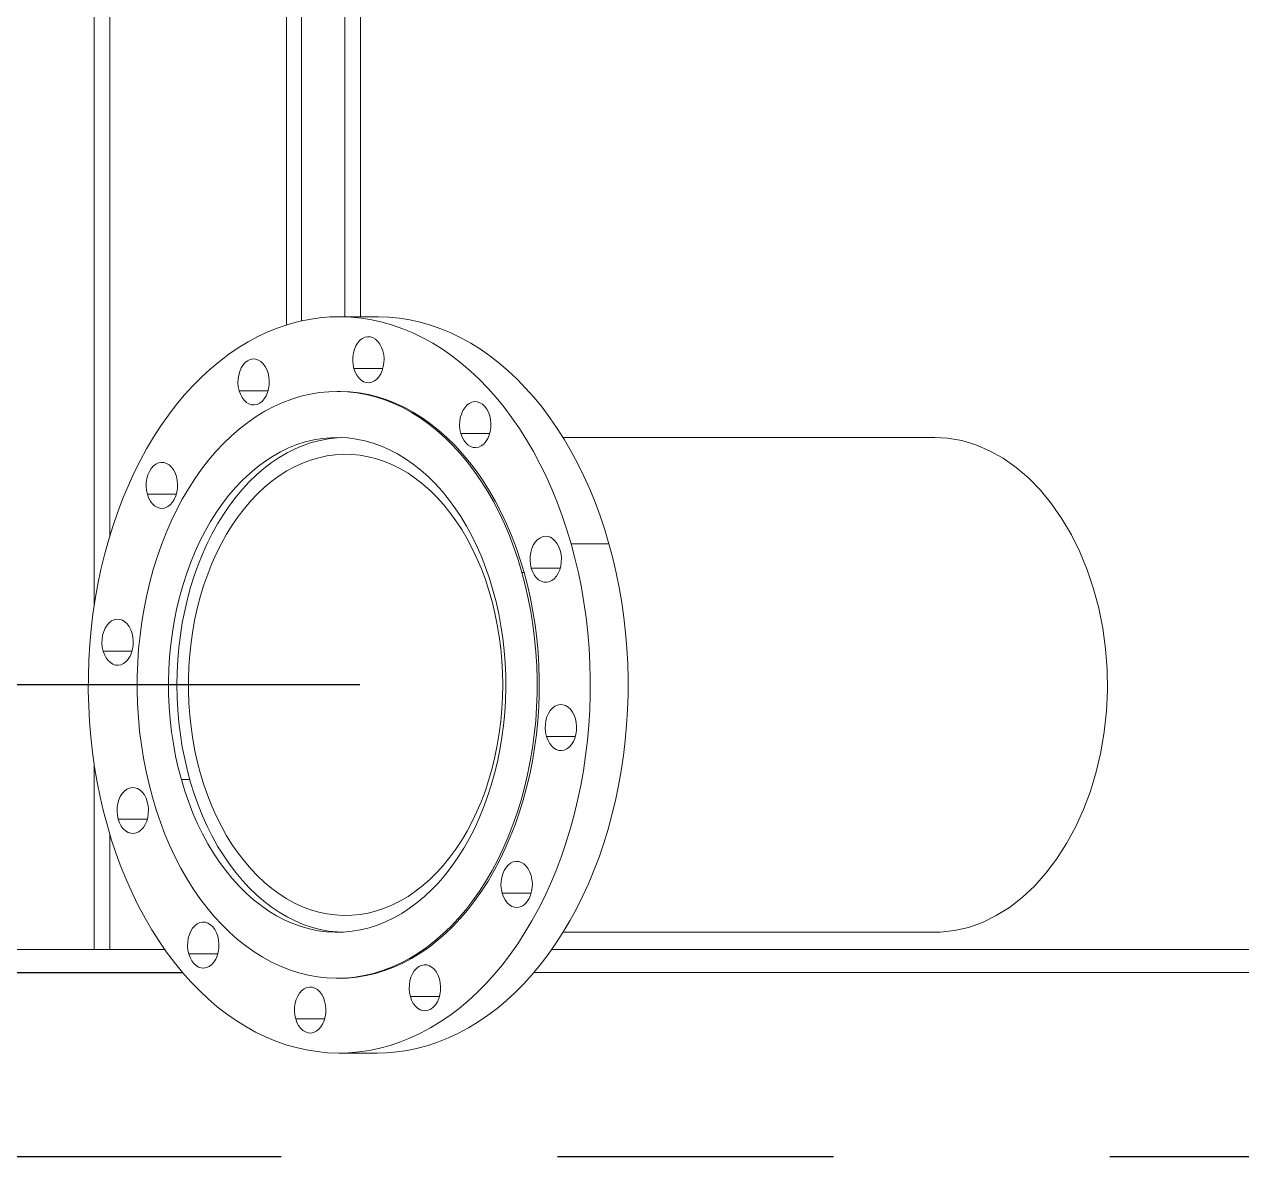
# Model space of a CAD drawing. Header units: inches. Extents: x 0 to 4731, y 0 to 1632.
# Drawn here: x 1545.9 to 1572.35, y 504.53 to 529.13 of the extents above; entities that cross this region are included whole.
import ezdxf

# ---------------------------------------------------------------- set-up
doc = ezdxf.new("R2010")
doc.units = ezdxf.units.IN
doc.header["$LTSCALE"] = 48
doc.header["$MEASUREMENT"] = 0
doc.linetypes.add('CENTER', pattern=[2, 1.25, -0.25, 0.25, -0.25])
doc.linetypes.add('PHANTOM2', pattern=[1.25, 0.625, -0.125, 0.125, -0.125, 0.125, -0.125])
for name, color, linetype, lineweight in [('AM_11', 92, 'PHANTOM2', 25), ('AM_7', 142, 'CENTER', 25), ('Equipment-AM_0', 7, 'Continuous', 50)]:
    doc.layers.add(name, color=color, linetype=linetype, lineweight=lineweight)

msp = doc.modelspace()

# ---------------------------------------------------------------- linework, layer by layer
at = {"layer": 'AM_11'}
for p, q in [((1521.479229, 508.530171), (1549.335363, 508.530171)), ((1521.479229, 504.530171), (1598.479229, 504.530171))]:
    msp.add_line(p, q, dxfattribs=at)
at = {"layer": 'AM_7', "ltscale": 0.25}
msp.add_line((1553.187867, 514.780171), (1475.183985, 514.780171), dxfattribs=at)
at = {"layer": 'Equipment-AM_0', "lineweight": 18}
for p, q in [((1547.413983, 516.502476), (1547.413983, 652.530171)), ((1547.75474, 518.024723), (1547.75474, 652.530171)), ((1551.59593, 522.602318), (1551.59593, 652.530171)), ((1551.918917, 522.689099), (1551.918917, 652.530171)), ((1552.861425, 522.780171), (1552.861425, 652.530171)), ((1553.202182, 522.780171), (1553.202182, 652.530171)), ((1553.562546, 522.780171), (1552.739423, 522.780171)), ((1553.686302, 521.653058), (1553.056629, 521.653058)), ((1551.193844, 521.170208), (1550.564171, 521.170208)), ((1552.739423, 521.155171), (1552.693694, 521.155171)), ((1556.009404, 520.243005), (1555.379732, 520.243005)), ((1565.679465, 520.155171), (1557.601625, 520.155171)), ((1549.199883, 518.923834), (1548.57021, 518.923834)), ((1558.599929, 517.844563), (1557.776806, 517.844563)), ((1556.753587, 517.222108), (1556.707858, 517.222108)), ((1557.540678, 517.31787), (1556.911006, 517.31787)), ((1548.238699, 515.51585), (1547.609027, 515.51585)), ((1557.86982, 513.661443), (1557.240147, 513.661443)), ((1547.413983, 509.030171), (1547.413983, 513.057865)), ((1549.309203, 512.721282), (1549.492119, 512.721282)), ((1548.567841, 511.859422), (1547.938168, 511.859422)), ((1547.75474, 509.030171), (1547.75474, 511.535618)), ((1556.908636, 510.253458), (1556.278964, 510.253458)), ((1557.601625, 509.405171), (1565.679465, 509.405171)), ((1526.479229, 509.030171), (1548.947903, 509.030171)), ((1550.099115, 508.934288), (1549.469442, 508.934288)), ((1557.354067, 509.030171), (1653.229229, 509.030171)), ((1552.693694, 508.405171), (1552.739423, 508.405171)), ((1556.966607, 508.530171), (1598.479229, 508.530171)), ((1554.914676, 508.007084), (1554.285003, 508.007084)), ((1552.422218, 507.524234), (1551.792545, 507.524234)), ((1552.739423, 506.780171), (1553.562546, 506.780171))]:
    msp.add_line(p, q, dxfattribs=at)
at = {"layer": 'Equipment-AM_0', "lineweight": 18, "flags": 128}
for points in [[(1547.702041, 511.715779), (1547.618986, 512.02792), (1547.544914, 512.34489), (1547.479955, 512.666133), (1547.424223, 512.991084), (1547.377816, 513.319174), (1547.340815, 513.649827), (1547.313284, 513.982463), (1547.295273, 514.316498), (1547.286813, 514.651347), (1547.287919, 514.986422), (1547.298588, 515.321134), (1547.318802, 515.654898), (1547.348526, 515.987128), (1547.387708, 516.31724), (1547.436278, 516.644655), (1547.494152, 516.9688), (1547.561228, 517.289104), (1547.637388, 517.605008), (1547.722498, 517.915955), (1547.816411, 518.221402), (1547.918959, 518.520811), (1548.029965, 518.813658), (1548.149232, 519.099429), (1548.276553, 519.377622), (1548.411702, 519.64775), (1548.554444, 519.909339), (1548.704528, 520.161929), (1548.861691, 520.405078), (1549.025656, 520.638358), (1549.196136, 520.861362), (1549.372833, 521.073697), (1549.555436, 521.274991), (1549.743624, 521.464891), (1549.937068, 521.643064), (1550.135429, 521.809196), (1550.338358, 521.962998), (1550.545499, 522.104198), (1550.756489, 522.23255), (1550.970957, 522.347827), (1551.188529, 522.449829), (1551.408821, 522.538375), (1551.631447, 522.613311), (1551.856017, 522.674504), (1552.082137, 522.721848), (1552.30941, 522.75526), (1552.537437, 522.774681), (1552.765819, 522.780077), (1552.994154, 522.771438), (1553.222043, 522.74878), (1553.449085, 522.712142), (1553.674881, 522.661589), (1553.899037, 522.597209), (1554.121159, 522.519115), (1554.340856, 522.427445), (1554.557744, 522.322359), (1554.771442, 522.204041), (1554.981575, 522.072699), (1555.187775, 521.928564), (1555.389679, 521.771888), (1555.586934, 521.602946), (1555.779193, 521.422034), (1555.96612, 521.229471), (1556.147386, 521.025593), (1556.322673, 520.810758), (1556.491674, 520.585344), (1556.654092, 520.349746), (1556.809643, 520.104377), (1556.958053, 519.849667), (1557.099062, 519.586064), (1557.232423, 519.314029), (1557.357901, 519.034041), (1557.475277, 518.74659), (1557.584345, 518.45218), (1557.684914, 518.151328), (1557.776806, 517.844563)], [(1553.562546, 522.780171), (1553.588942, 522.780077), (1553.817277, 522.771438), (1554.045166, 522.74878), (1554.272207, 522.712142), (1554.498004, 522.661589), (1554.72216, 522.597209), (1554.944281, 522.519115), (1555.163979, 522.427445), (1555.380867, 522.322359), (1555.594565, 522.204041), (1555.804698, 522.072699), (1556.010897, 521.928564), (1556.212802, 521.771888), (1556.410057, 521.602946), (1556.602316, 521.422034), (1556.789243, 521.229471), (1556.970509, 521.025593), (1557.145796, 520.810758), (1557.314797, 520.585344), (1557.477215, 520.349746), (1557.632765, 520.104377), (1557.781176, 519.849667), (1557.922185, 519.586064), (1558.055545, 519.314029), (1558.181024, 519.034041), (1558.2984, 518.74659), (1558.407468, 518.45218), (1558.508036, 518.151328), (1558.599929, 517.844563)], [(1553.056629, 521.653058), (1553.038741, 521.73617), (1553.030963, 521.822575), (1553.033531, 521.90965), (1553.046367, 521.994747), (1553.069081, 522.075282), (1553.100983, 522.148807), (1553.141103, 522.213088), (1553.188223, 522.266172), (1553.24091, 522.306447), (1553.297564, 522.332688), (1553.356464, 522.344098), (1553.415819, 522.340331), (1553.473827, 522.321501), (1553.528725, 522.28818), (1553.578844, 522.24138), (1553.622662, 522.182524), (1553.658848, 522.113399), (1553.686302, 522.036107)], [(1550.564171, 521.170208), (1550.546284, 521.25332), (1550.538506, 521.339725), (1550.541074, 521.4268), (1550.55391, 521.511897), (1550.576623, 521.592432), (1550.608525, 521.665957), (1550.648645, 521.730238), (1550.695765, 521.783322), (1550.748452, 521.823597), (1550.805106, 521.849838), (1550.864006, 521.861248), (1550.923361, 521.857481), (1550.981369, 521.838651), (1551.036267, 521.80533), (1551.086386, 521.75853), (1551.130205, 521.699674), (1551.16639, 521.630549), (1551.193844, 521.553257)], [(1553.686302, 522.036107), (1553.704189, 521.952996), (1553.711967, 521.86659), (1553.709399, 521.779516), (1553.696564, 521.694419), (1553.67385, 521.613884), (1553.641948, 521.540359), (1553.601828, 521.476078), (1553.554708, 521.422993), (1553.502021, 521.382719), (1553.445367, 521.356478), (1553.386467, 521.345067), (1553.327112, 521.348835), (1553.269104, 521.367665), (1553.214206, 521.400986), (1553.164087, 521.447786), (1553.120269, 521.506642), (1553.084083, 521.575766), (1553.056629, 521.653058)], [(1551.193844, 521.553257), (1551.211732, 521.470146), (1551.21951, 521.38374), (1551.216942, 521.296666), (1551.204106, 521.211569), (1551.181392, 521.131034), (1551.14949, 521.057509), (1551.10937, 520.993228), (1551.062251, 520.940143), (1551.009563, 520.899869), (1550.952909, 520.873628), (1550.894009, 520.862217), (1550.834654, 520.865985), (1550.776646, 520.884815), (1550.721748, 520.918136), (1550.671629, 520.964936), (1550.627811, 521.023792), (1550.591625, 521.092916), (1550.564171, 521.170208)], [(1548.67953, 512.338233), (1548.60592, 512.616937), (1548.541295, 512.900396), (1548.485798, 513.187987), (1548.43955, 513.479078), (1548.402655, 513.773029), (1548.375192, 514.069195), (1548.357222, 514.366923), (1548.348784, 514.665559), (1548.349898, 514.964447), (1548.36056, 515.262931), (1548.380747, 515.560353), (1548.410415, 515.85606), (1548.449499, 516.149402), (1548.497913, 516.439734), (1548.555549, 516.726418), (1548.622282, 517.008824), (1548.697965, 517.28633), (1548.782432, 517.558328), (1548.875496, 517.824219), (1548.976953, 518.083418), (1549.086581, 518.335356), (1549.204138, 518.579479), (1549.329366, 518.81525), (1549.461989, 519.042151), (1549.601716, 519.259683), (1549.74824, 519.467369), (1549.901239, 519.664751), (1550.060376, 519.851396), (1550.225302, 520.026892), (1550.395654, 520.190856), (1550.571058, 520.342926), (1550.751127, 520.482767), (1550.935467, 520.610073), (1551.123672, 520.724564), (1551.315328, 520.825987), (1551.510013, 520.914121), (1551.707301, 520.988771), (1551.906757, 521.049773), (1552.107943, 521.096992), (1552.310417, 521.130327), (1552.513733, 521.149702), (1552.717445, 521.155075), (1552.921105, 521.146436), (1553.124264, 521.123801), (1553.326477, 521.087222), (1553.5273, 521.036779), (1553.726289, 520.972583), (1553.923009, 520.894774), (1554.117027, 520.803524), (1554.307915, 520.699033), (1554.495256, 520.581531), (1554.678636, 520.451277), (1554.857653, 520.308556), (1555.031913, 520.153683), (1555.201033, 519.986998), (1555.364641, 519.808867), (1555.522378, 519.619681), (1555.673897, 519.419858), (1555.818865, 519.209835), (1555.956963, 518.990075), (1556.087888, 518.761061), (1556.211351, 518.523296), (1556.327082, 518.277302), (1556.434826, 518.023622), (1556.534346, 517.762811), (1556.625424, 517.495444), (1556.707858, 517.222108)], [(1552.739423, 521.155171), (1552.763174, 521.155075), (1552.966834, 521.146436), (1553.169993, 521.123801), (1553.372206, 521.087222), (1553.573029, 521.036779), (1553.772018, 520.972583), (1553.968738, 520.894774), (1554.162756, 520.803524), (1554.353644, 520.699033), (1554.540985, 520.581531), (1554.724365, 520.451277), (1554.903382, 520.308556), (1555.077642, 520.153683), (1555.246762, 519.986998), (1555.41037, 519.808867), (1555.568107, 519.619681), (1555.719626, 519.419858), (1555.864594, 519.209835), (1556.002692, 518.990075), (1556.133617, 518.761061), (1556.25708, 518.523296), (1556.372811, 518.277302), (1556.480555, 518.023622), (1556.580075, 517.762811), (1556.671153, 517.495444), (1556.753587, 517.222108)], [(1555.379732, 520.243005), (1555.361844, 520.326116), (1555.354066, 520.412522), (1555.356634, 520.499596), (1555.36947, 520.584693), (1555.392184, 520.665228), (1555.424085, 520.738753), (1555.464206, 520.803034), (1555.511325, 520.856119), (1555.564013, 520.896393), (1555.620667, 520.922634), (1555.679566, 520.934045), (1555.738922, 520.930277), (1555.79693, 520.911447), (1555.851827, 520.878126), (1555.901947, 520.831326), (1555.945765, 520.77247), (1555.981951, 520.703346), (1556.009404, 520.626054)], [(1556.009404, 520.626054), (1556.027292, 520.542942), (1556.03507, 520.456537), (1556.032502, 520.369462), (1556.019666, 520.284365), (1555.996952, 520.20383), (1555.965051, 520.130306), (1555.92493, 520.066024), (1555.877811, 520.01294), (1555.825124, 519.972665), (1555.768469, 519.946424), (1555.70957, 519.935014), (1555.650214, 519.938781), (1555.592206, 519.957611), (1555.537309, 519.990932), (1555.487189, 520.037732), (1555.443371, 520.096588), (1555.407185, 520.165713), (1555.379732, 520.243005)], [(1549.309203, 512.721282), (1549.242462, 512.9754), (1549.184581, 513.23415), (1549.135707, 513.496869), (1549.095967, 513.762883), (1549.065462, 514.031507), (1549.044271, 514.302054), (1549.032448, 514.573827), (1549.030023, 514.846131), (1549.037002, 515.118265), (1549.053368, 515.389531), (1549.079079, 515.659233), (1549.114069, 515.926679), (1549.158248, 516.191181), (1549.211501, 516.452062), (1549.273694, 516.70865), (1549.344666, 516.960288), (1549.424235, 517.20633), (1549.512196, 517.446144), (1549.608324, 517.679115), (1549.712372, 517.904644), (1549.824074, 518.122152), (1549.943141, 518.331082), (1550.069269, 518.530897), (1550.202134, 518.721083), (1550.341395, 518.901153), (1550.486694, 519.070645), (1550.637659, 519.229123), (1550.793901, 519.376181), (1550.95502, 519.511441), (1551.120603, 519.634555), (1551.290223, 519.745209), (1551.463446, 519.843117), (1551.639827, 519.928029), (1551.818913, 519.999726), (1552.000245, 520.058025), (1552.183357, 520.102776), (1552.367779, 520.133864), (1552.553038, 520.151209), (1552.738657, 520.154766), (1552.924161, 520.144527), (1553.109074, 520.120518), (1553.29292, 520.0828), (1553.475229, 520.03147), (1553.65553, 519.96666), (1553.833363, 519.888537), (1554.008271, 519.797301), (1554.179804, 519.693185), (1554.347522, 519.576458), (1554.510995, 519.447419), (1554.669802, 519.306399), (1554.823538, 519.153761), (1554.971805, 518.989896), (1555.114225, 518.815224), (1555.250432, 518.630194), (1555.380075, 518.435282), (1555.502823, 518.230986), (1555.618359, 518.017833), (1555.726388, 517.796368), (1555.826632, 517.567161), (1555.918834, 517.3308), (1556.002757, 517.087892), (1556.078186, 516.839059)], [(1552.785153, 520.153496), (1552.691035, 520.148272), (1552.505935, 520.127593), (1552.321787, 520.093188), (1552.139063, 520.045144), (1551.958233, 519.983585), (1551.77976, 519.908669), (1551.604102, 519.820588), (1551.431711, 519.719569), (1551.263029, 519.60587), (1551.09849, 519.479784), (1550.938514, 519.341634), (1550.783514, 519.191774), (1550.633886, 519.03059), (1550.490016, 518.858496), (1550.352272, 518.675932), (1550.221008, 518.483368), (1550.09656, 518.281298), (1549.97925, 518.07024), (1549.869376, 517.850737), (1549.767222, 517.623352), (1549.67305, 517.388669), (1549.587102, 517.147289), (1549.509597, 516.899833), (1549.440736, 516.646936), (1549.380694, 516.389247), (1549.329627, 516.127428), (1549.287664, 515.86215), (1549.254914, 515.594095), (1549.231461, 515.32395), (1549.217365, 515.05241), (1549.212663, 514.780171), (1549.217365, 514.507931), (1549.231461, 514.236391), (1549.254914, 513.966246), (1549.287664, 513.698191), (1549.329627, 513.432913), (1549.380694, 513.171094), (1549.440736, 512.913405), (1549.509597, 512.660508), (1549.587102, 512.413052), (1549.67305, 512.171673), (1549.767222, 511.936989), (1549.869376, 511.709604), (1549.97925, 511.490101), (1550.09656, 511.279044), (1550.221008, 511.076973), (1550.352272, 510.884409), (1550.490016, 510.701846), (1550.633886, 510.529751), (1550.783514, 510.368567), (1550.938514, 510.218708), (1551.09849, 510.080558), (1551.263029, 509.954471), (1551.431711, 509.840772), (1551.604102, 509.739753), (1551.77976, 509.651672), (1551.958233, 509.576756), (1552.139063, 509.515197), (1552.321787, 509.467153), (1552.505935, 509.432748), (1552.691035, 509.412069), (1552.785153, 509.406845)], [(1565.679675, 509.410041), (1565.794566, 509.408124), (1566.10311, 509.441022), (1566.409639, 509.512259), (1566.713227, 509.621122), (1567.010613, 509.766264), (1567.298536, 509.946336), (1567.575832, 510.161194), (1567.841389, 510.409586), (1568.092333, 510.688724), (1568.325791, 510.995821), (1568.540727, 511.330411), (1568.736224, 511.690711), (1568.910182, 512.072797), (1569.060496, 512.472742), (1569.186187, 512.889325), (1569.286991, 513.320841), (1569.361894, 513.762661), (1569.40988, 514.210156), (1569.430368, 514.661369), (1569.423669, 515.115015), (1569.390018, 515.5663), (1569.329649, 516.01043), (1569.242537, 516.445527), (1569.129404, 516.870319), (1568.99169, 517.280398), (1568.830833, 517.671354), (1568.647131, 518.041788), (1568.44178, 518.390351), (1568.217203, 518.713494), (1567.975829, 519.00767), (1567.718298, 519.271635), (1567.446038, 519.50459), (1567.162121, 519.70424), (1566.869622, 519.86829), (1566.569738, 519.995662), (1566.263598, 520.086406), (1565.954512, 520.139755), (1565.679485, 520.153286)], [(1556.291751, 514.780171), (1556.286991, 515.044575), (1556.272727, 515.308243), (1556.248997, 515.570438), (1556.215867, 515.830432), (1556.17343, 516.087497), (1556.121804, 516.340919), (1556.061134, 516.589991), (1555.991588, 516.834019), (1555.913359, 517.072322), (1555.826667, 517.304237), (1555.731752, 517.529117), (1555.62888, 517.746334), (1555.518336, 517.955285), (1555.40043, 518.155386), (1555.275489, 518.346079), (1555.143862, 518.526834), (1555.005916, 518.697146), (1554.862035, 518.856541), (1554.71262, 519.004575), (1554.558088, 519.140834), (1554.39887, 519.264939), (1554.235408, 519.376544), (1554.06816, 519.475338), (1553.89759, 519.561047), (1553.724175, 519.633429), (1553.548397, 519.692286), (1553.370747, 519.737451), (1553.19172, 519.768799), (1553.011814, 519.786243), (1552.831532, 519.789734), (1552.651375, 519.779263), (1552.471847, 519.754858), (1552.293446, 519.716588), (1552.11667, 519.66456), (1551.942013, 519.598917), (1551.769961, 519.519844), (1551.600993, 519.427561), (1551.43558, 519.322324), (1551.274184, 519.204428), (1551.117254, 519.0742), (1550.965228, 518.932005), (1550.818529, 518.778237), (1550.677566, 518.613326), (1550.542733, 518.437731), (1550.414404, 518.251942), (1550.292938, 518.056477), (1550.178673, 517.85188), (1550.071928, 517.638722), (1549.973, 517.417596), (1549.882165, 517.189119), (1549.799676, 516.953928), (1549.725762, 516.712679), (1549.660631, 516.466043), (1549.604464, 516.214708), (1549.557416, 515.959375), (1549.51962, 515.700756), (1549.49118, 515.43957), (1549.472176, 515.176547), (1549.46266, 514.912419), (1549.46266, 514.647922), (1549.472176, 514.383794), (1549.49118, 514.120771), (1549.51962, 513.859586), (1549.557416, 513.600966), (1549.604464, 513.345633), (1549.660631, 513.094298), (1549.725762, 512.847663), (1549.799676, 512.606413), (1549.882165, 512.371222), (1549.973, 512.142746), (1550.071928, 511.92162), (1550.178673, 511.708461), (1550.292938, 511.503864), (1550.414404, 511.308399), (1550.542733, 511.12261), (1550.677566, 510.947015), (1550.818529, 510.782104), (1550.965228, 510.628337), (1551.117254, 510.486141), (1551.274184, 510.355913), (1551.43558, 510.238017), (1551.600993, 510.132781), (1551.769961, 510.040497), (1551.942013, 509.961424), (1552.11667, 509.895782), (1552.293446, 509.843753), (1552.471847, 509.805483), (1552.651375, 509.781078), (1552.831532, 509.770607), (1553.011814, 509.774098), (1553.19172, 509.791542), (1553.370747, 509.822891), (1553.548397, 509.868056), (1553.724175, 509.926912), (1553.89759, 509.999295), (1554.06816, 510.085003), (1554.235408, 510.183797), (1554.39887, 510.295403), (1554.558088, 510.419508), (1554.71262, 510.555767), (1554.862035, 510.7038), (1555.005916, 510.863195), (1555.143862, 511.033507), (1555.275489, 511.214262), (1555.40043, 511.404956), (1555.518336, 511.605056), (1555.62888, 511.814007), (1555.731752, 512.031225), (1555.826667, 512.256104), (1555.913359, 512.488019), (1555.991588, 512.726322), (1556.061134, 512.97035), (1556.121804, 513.219422), (1556.17343, 513.472844), (1556.215867, 513.72991), (1556.248997, 513.989903), (1556.272727, 514.252099), (1556.286991, 514.515766), (1556.291751, 514.780171)], [(1548.57021, 518.923834), (1548.552323, 519.006946), (1548.544545, 519.093351), (1548.547113, 519.180426), (1548.559949, 519.265523), (1548.582663, 519.346057), (1548.614564, 519.419582), (1548.654684, 519.483864), (1548.701804, 519.536948), (1548.754491, 519.577223), (1548.811146, 519.603464), (1548.870045, 519.614874), (1548.929401, 519.611107), (1548.987408, 519.592277), (1549.042306, 519.558955), (1549.092425, 519.512156), (1549.136244, 519.4533), (1549.172429, 519.384175), (1549.199883, 519.306883)], [(1549.199883, 519.306883), (1549.217771, 519.223772), (1549.225549, 519.137366), (1549.222981, 519.050292), (1549.210145, 518.965194), (1549.187431, 518.88466), (1549.155529, 518.811135), (1549.115409, 518.746854), (1549.06829, 518.693769), (1549.015602, 518.653495), (1548.958948, 518.627253), (1548.900048, 518.615843), (1548.840693, 518.61961), (1548.782685, 518.638441), (1548.727788, 518.671762), (1548.677668, 518.718562), (1548.63385, 518.777418), (1548.597664, 518.846542), (1548.57021, 518.923834)], [(1556.911006, 517.31787), (1556.893118, 517.400982), (1556.88534, 517.487387), (1556.887908, 517.574462), (1556.900744, 517.659559), (1556.923458, 517.740094), (1556.955359, 517.813619), (1556.99548, 517.8779), (1557.042599, 517.930984), (1557.095287, 517.971259), (1557.151941, 517.9975), (1557.21084, 518.00891), (1557.270196, 518.005143), (1557.328204, 517.986313), (1557.383101, 517.952992), (1557.433221, 517.906192), (1557.477039, 517.847336), (1557.513225, 517.778212), (1557.540678, 517.700919)], [(1557.776806, 517.844563), (1557.859861, 517.532421), (1557.933933, 517.215451), (1557.998892, 516.894209), (1558.054624, 516.569257), (1558.101031, 516.241168), (1558.138032, 515.910515), (1558.165563, 515.577879), (1558.183574, 515.243843), (1558.192034, 514.908995), (1558.190928, 514.57392), (1558.180259, 514.239207), (1558.160045, 513.905443), (1558.130321, 513.573214), (1558.091139, 513.243102), (1558.042569, 512.915686), (1557.984695, 512.591542), (1557.917619, 512.271237), (1557.841459, 511.955334), (1557.756349, 511.644386), (1557.662436, 511.33894), (1557.559888, 511.03953), (1557.448882, 510.746683), (1557.329615, 510.460913), (1557.202294, 510.182719), (1557.067145, 509.912591), (1556.924403, 509.651003), (1556.774319, 509.398413), (1556.617156, 509.155264), (1556.453191, 508.921983), (1556.282711, 508.698979), (1556.106014, 508.486644), (1555.923411, 508.28535), (1555.735223, 508.09545), (1555.541779, 507.917278), (1555.343418, 507.751145), (1555.140489, 507.597343), (1554.933348, 507.456143), (1554.722358, 507.327791), (1554.50789, 507.212514), (1554.290318, 507.110513), (1554.070026, 507.021966), (1553.8474, 506.947031), (1553.62283, 506.885837), (1553.39671, 506.838493), (1553.169437, 506.805081), (1552.94141, 506.78566), (1552.713028, 506.780264), (1552.484693, 506.788903), (1552.256804, 506.811561), (1552.029762, 506.848199), (1551.803965, 506.898752), (1551.57981, 506.963132), (1551.357688, 507.041226), (1551.137991, 507.132896), (1550.921103, 507.237983), (1550.707405, 507.3563), (1550.497272, 507.487642), (1550.291072, 507.631778), (1550.089168, 507.788454), (1549.891913, 507.957396), (1549.699654, 508.138307), (1549.512727, 508.330871), (1549.331461, 508.534749), (1549.156174, 508.749583), (1548.987173, 508.974997), (1548.824755, 509.210595), (1548.669204, 509.455965), (1548.520794, 509.710674), (1548.379785, 509.974278), (1548.246424, 510.246312), (1548.120946, 510.526301), (1548.00357, 510.813752), (1547.894502, 511.108161), (1547.793933, 511.409013), (1547.702041, 511.715779)], [(1558.599929, 517.844563), (1558.682983, 517.532421), (1558.757055, 517.215451), (1558.822014, 516.894209), (1558.877746, 516.569257), (1558.924154, 516.241168), (1558.961155, 515.910515), (1558.988686, 515.577879), (1559.006697, 515.243843), (1559.015157, 514.908995), (1559.014051, 514.57392), (1559.003382, 514.239207), (1558.983167, 513.905443), (1558.953443, 513.573214), (1558.914262, 513.243102), (1558.865692, 512.915686), (1558.807818, 512.591542), (1558.740742, 512.271237), (1558.664582, 511.955334), (1558.579471, 511.644386), (1558.485559, 511.33894), (1558.38301, 511.03953), (1558.272005, 510.746683), (1558.152737, 510.460913), (1558.025417, 510.182719), (1557.890267, 509.912591), (1557.747525, 509.651003), (1557.597442, 509.398413), (1557.440279, 509.155264), (1557.276314, 508.921983), (1557.105833, 508.698979), (1556.929137, 508.486644), (1556.746534, 508.28535), (1556.558346, 508.09545), (1556.364901, 507.917278), (1556.166541, 507.751145), (1555.963612, 507.597343), (1555.756471, 507.456143), (1555.545481, 507.327791), (1555.331012, 507.212514), (1555.113441, 507.110513), (1554.893149, 507.021966), (1554.670523, 506.947031), (1554.445953, 506.885837), (1554.219833, 506.838493), (1553.99256, 506.805081), (1553.764533, 506.78566), (1553.562546, 506.780171)], [(1557.540678, 517.700919), (1557.558566, 517.617808), (1557.566344, 517.531402), (1557.563776, 517.444328), (1557.55094, 517.359231), (1557.528226, 517.278696), (1557.496325, 517.205171), (1557.456204, 517.14089), (1557.409085, 517.087805), (1557.356398, 517.047531), (1557.299743, 517.02129), (1557.240844, 517.009879), (1557.181488, 517.013647), (1557.12348, 517.032477), (1557.068583, 517.065798), (1557.018463, 517.112598), (1556.974645, 517.171454), (1556.938459, 517.240578), (1556.911006, 517.31787)], [(1556.707858, 517.222108), (1556.781469, 516.943404), (1556.846094, 516.659945), (1556.901591, 516.372354), (1556.947838, 516.081263), (1556.984734, 515.787312), (1557.012197, 515.491147), (1557.030167, 515.193419), (1557.038605, 514.894782), (1557.037491, 514.595894), (1557.026829, 514.297411), (1557.006642, 513.999989), (1556.976973, 513.704282), (1556.93789, 513.41094), (1556.889476, 513.120607), (1556.83184, 512.833923), (1556.765107, 512.551518), (1556.689424, 512.274011), (1556.604957, 512.002013), (1556.511893, 511.736123), (1556.410435, 511.476923), (1556.300808, 511.224986), (1556.183251, 510.980863), (1556.058023, 510.745092), (1555.9254, 510.51819), (1555.785672, 510.300658), (1555.639148, 510.092972), (1555.48615, 509.89559), (1555.327012, 509.708946), (1555.162086, 509.533449), (1554.991735, 509.369485), (1554.816331, 509.217416), (1554.636262, 509.077574), (1554.451922, 508.950268), (1554.263717, 508.835778), (1554.072061, 508.734354), (1553.877375, 508.646221), (1553.680088, 508.571571), (1553.480631, 508.510569), (1553.279445, 508.463349), (1553.076972, 508.430015), (1552.873656, 508.410639), (1552.669944, 508.405266), (1552.466284, 508.413906), (1552.263125, 508.43654), (1552.060911, 508.473119), (1551.860089, 508.523562), (1551.6611, 508.587759), (1551.46438, 508.665568), (1551.270362, 508.756818), (1551.079473, 508.861308), (1550.892133, 508.97881), (1550.708753, 509.109064), (1550.529736, 509.251785), (1550.355476, 509.406658), (1550.186356, 509.573344), (1550.022748, 509.751475), (1549.865011, 509.94066), (1549.713492, 510.140484), (1549.568524, 510.350506), (1549.430426, 510.570266), (1549.299501, 510.799281), (1549.176038, 511.037046), (1549.060307, 511.283039), (1548.952563, 511.53672), (1548.853043, 511.79753), (1548.761965, 512.064897), (1548.67953, 512.338233)], [(1556.753587, 517.222108), (1556.827198, 516.943404), (1556.891823, 516.659945), (1556.94732, 516.372354), (1556.993567, 516.081263), (1557.030463, 515.787312), (1557.057926, 515.491147), (1557.075896, 515.193419), (1557.084334, 514.894782), (1557.08322, 514.595894), (1557.072558, 514.297411), (1557.052371, 513.999989), (1557.022702, 513.704282), (1556.983619, 513.41094), (1556.935205, 513.120607), (1556.877569, 512.833923), (1556.810836, 512.551518), (1556.735153, 512.274011), (1556.650686, 512.002013), (1556.557622, 511.736123), (1556.456164, 511.476923), (1556.346537, 511.224986), (1556.22898, 510.980863), (1556.103752, 510.745092), (1555.971129, 510.51819), (1555.831402, 510.300658), (1555.684877, 510.092972), (1555.531879, 509.89559), (1555.372741, 509.708946), (1555.207816, 509.533449), (1555.037464, 509.369485), (1554.86206, 509.217416), (1554.681991, 509.077574), (1554.497651, 508.950268), (1554.309446, 508.835778), (1554.11779, 508.734354), (1553.923104, 508.646221), (1553.725817, 508.571571), (1553.52636, 508.510569), (1553.325174, 508.463349), (1553.122701, 508.430015), (1552.919385, 508.410639), (1552.739423, 508.405171)], [(1556.078186, 516.839059), (1556.144926, 516.584941), (1556.202808, 516.326191), (1556.251681, 516.063472), (1556.291422, 515.797459), (1556.321927, 515.528834), (1556.343118, 515.258288), (1556.354941, 514.986514), (1556.357366, 514.71421), (1556.350387, 514.442076), (1556.33402, 514.17081), (1556.308309, 513.901108), (1556.27332, 513.633663), (1556.229141, 513.36916), (1556.175887, 513.10828), (1556.113695, 512.851691), (1556.042723, 512.600053), (1555.963154, 512.354011), (1555.875193, 512.114197), (1555.779065, 511.881226), (1555.675017, 511.655697), (1555.563315, 511.438189), (1555.444248, 511.229259), (1555.31812, 511.029445), (1555.185254, 510.839258), (1555.045994, 510.659188), (1554.900694, 510.489696), (1554.74973, 510.331218), (1554.593488, 510.184161), (1554.432369, 510.048901), (1554.266786, 509.925786), (1554.097166, 509.815133), (1553.923943, 509.717224), (1553.747562, 509.632312), (1553.568476, 509.560615), (1553.387144, 509.502316), (1553.204032, 509.457565), (1553.01961, 509.426478), (1552.834351, 509.409133), (1552.648732, 509.405575), (1552.463227, 509.415815), (1552.278315, 509.439824), (1552.094468, 509.477542), (1551.91216, 509.528871), (1551.731858, 509.593681), (1551.554025, 509.671804), (1551.379118, 509.763041), (1551.207585, 509.867156), (1551.039867, 509.983883), (1550.876394, 510.112922), (1550.717586, 510.253942), (1550.563851, 510.40658), (1550.415583, 510.570446), (1550.273164, 510.745118), (1550.136957, 510.930147), (1550.007314, 511.12506), (1549.884566, 511.329355), (1549.76903, 511.542509), (1549.661001, 511.763973), (1549.560757, 511.99318), (1549.468555, 512.229541), (1549.384632, 512.47245), (1549.309203, 512.721282)], [(1547.609027, 515.51585), (1547.591139, 515.598961), (1547.583361, 515.685367), (1547.585929, 515.772441), (1547.598765, 515.857538), (1547.621479, 515.938073), (1547.653381, 516.011598), (1547.693501, 516.075879), (1547.74062, 516.128964), (1547.793308, 516.169238), (1547.849962, 516.195479), (1547.908861, 516.20689), (1547.968217, 516.203123), (1548.026225, 516.184292), (1548.081122, 516.150971), (1548.131242, 516.104171), (1548.17506, 516.045315), (1548.211246, 515.976191), (1548.238699, 515.898899)], [(1548.238699, 515.898899), (1548.256587, 515.815787), (1548.264365, 515.729382), (1548.261797, 515.642307), (1548.248961, 515.55721), (1548.226247, 515.476676), (1548.194346, 515.403151), (1548.154226, 515.338869), (1548.107106, 515.285785), (1548.054419, 515.24551), (1547.997764, 515.219269), (1547.938865, 515.207859), (1547.879509, 515.211626), (1547.821501, 515.230456), (1547.766604, 515.263778), (1547.716485, 515.310577), (1547.672666, 515.369433), (1547.63648, 515.438558), (1547.609027, 515.51585)], [(1557.240147, 513.661443), (1557.22226, 513.744554), (1557.214482, 513.83096), (1557.21705, 513.918034), (1557.229886, 514.003131), (1557.2526, 514.083666), (1557.284501, 514.157191), (1557.324621, 514.221472), (1557.371741, 514.274556), (1557.424428, 514.314831), (1557.481083, 514.341072), (1557.539982, 514.352483), (1557.599338, 514.348715), (1557.657345, 514.329885), (1557.712243, 514.296564), (1557.762362, 514.249764), (1557.806181, 514.190908), (1557.842366, 514.121784), (1557.86982, 514.044492)], [(1557.86982, 514.044492), (1557.887708, 513.96138), (1557.895486, 513.874974), (1557.892918, 513.7879), (1557.880082, 513.702803), (1557.857368, 513.622268), (1557.825466, 513.548743), (1557.785346, 513.484462), (1557.738227, 513.431378), (1557.685539, 513.391103), (1557.628885, 513.364862), (1557.569985, 513.353452), (1557.51063, 513.357219), (1557.452622, 513.376049), (1557.397725, 513.40937), (1557.347605, 513.45617), (1557.303787, 513.515026), (1557.267601, 513.58415), (1557.240147, 513.661443)], [(1547.938168, 511.859422), (1547.920281, 511.942534), (1547.912503, 512.028939), (1547.915071, 512.116013), (1547.927907, 512.201111), (1547.950621, 512.281645), (1547.982522, 512.35517), (1548.022642, 512.419451), (1548.069762, 512.472536), (1548.122449, 512.512811), (1548.179104, 512.539052), (1548.238003, 512.550462), (1548.297359, 512.546695), (1548.355366, 512.527864), (1548.410264, 512.494543), (1548.460383, 512.447744), (1548.504202, 512.388887), (1548.540387, 512.319763), (1548.567841, 512.242471)], [(1548.567841, 512.242471), (1548.585729, 512.159359), (1548.593507, 512.072954), (1548.590939, 511.98588), (1548.578103, 511.900782), (1548.555389, 511.820248), (1548.523487, 511.746723), (1548.483367, 511.682442), (1548.436248, 511.629357), (1548.38356, 511.589082), (1548.326906, 511.562841), (1548.268007, 511.551431), (1548.208651, 511.555198), (1548.150643, 511.574029), (1548.095746, 511.60735), (1548.045626, 511.654149), (1548.001808, 511.713006), (1547.965622, 511.78213), (1547.938168, 511.859422)], [(1556.278964, 510.253458), (1556.261076, 510.33657), (1556.253298, 510.422975), (1556.255866, 510.51005), (1556.268702, 510.595147), (1556.291416, 510.675682), (1556.323318, 510.749206), (1556.363438, 510.813488), (1556.410557, 510.866572), (1556.463245, 510.906847), (1556.519899, 510.933088), (1556.578798, 510.944498), (1556.638154, 510.940731), (1556.696162, 510.921901), (1556.751059, 510.888579), (1556.801179, 510.84178), (1556.844997, 510.782924), (1556.881183, 510.713799), (1556.908636, 510.636507)], [(1556.908636, 510.636507), (1556.926524, 510.553396), (1556.934302, 510.46699), (1556.931734, 510.379916), (1556.918898, 510.294819), (1556.896184, 510.214284), (1556.864283, 510.140759), (1556.824163, 510.076478), (1556.777043, 510.023393), (1556.724356, 509.983119), (1556.667701, 509.956878), (1556.608802, 509.945467), (1556.549446, 509.949235), (1556.491438, 509.968065), (1556.436541, 510.001386), (1556.386422, 510.048186), (1556.342603, 510.107042), (1556.306417, 510.176166), (1556.278964, 510.253458)], [(1549.469442, 508.934288), (1549.451555, 509.017399), (1549.443777, 509.103805), (1549.446345, 509.190879), (1549.459181, 509.275976), (1549.481895, 509.356511), (1549.513796, 509.430036), (1549.553916, 509.494317), (1549.601036, 509.547402), (1549.653723, 509.587676), (1549.710378, 509.613917), (1549.769277, 509.625328), (1549.828633, 509.62156), (1549.886641, 509.60273), (1549.941538, 509.569409), (1549.991657, 509.522609), (1550.035476, 509.463753), (1550.071661, 509.394629), (1550.099115, 509.317337)], [(1550.099115, 509.317337), (1550.117003, 509.234225), (1550.124781, 509.147819), (1550.122213, 509.060745), (1550.109377, 508.975648), (1550.086663, 508.895113), (1550.054761, 508.821588), (1550.014641, 508.757307), (1549.967522, 508.704223), (1549.914834, 508.663948), (1549.85818, 508.637707), (1549.799281, 508.626297), (1549.739925, 508.630064), (1549.681917, 508.648894), (1549.62702, 508.682215), (1549.5769, 508.729015), (1549.533082, 508.787871), (1549.496896, 508.856995), (1549.469442, 508.934288)], [(1554.285003, 508.007084), (1554.267115, 508.090196), (1554.259337, 508.176601), (1554.261905, 508.263675), (1554.274741, 508.348773), (1554.297455, 508.429307), (1554.329357, 508.502832), (1554.369477, 508.567113), (1554.416596, 508.620198), (1554.469284, 508.660473), (1554.525938, 508.686714), (1554.584838, 508.698124), (1554.644193, 508.694357), (1554.702201, 508.675526), (1554.757098, 508.642205), (1554.807218, 508.595406), (1554.851036, 508.536549), (1554.887222, 508.467425), (1554.914676, 508.390133)], [(1554.914676, 508.390133), (1554.932563, 508.307022), (1554.940341, 508.220616), (1554.937773, 508.133542), (1554.924937, 508.048444), (1554.902223, 507.96791), (1554.870322, 507.894385), (1554.830202, 507.830104), (1554.783082, 507.777019), (1554.730395, 507.736745), (1554.673741, 507.710503), (1554.614841, 507.699093), (1554.555485, 507.70286), (1554.497478, 507.721691), (1554.44258, 507.755012), (1554.392461, 507.801811), (1554.348642, 507.860668), (1554.312457, 507.929792), (1554.285003, 508.007084)], [(1551.792545, 507.524234), (1551.774657, 507.607346), (1551.766879, 507.693751), (1551.769447, 507.780825), (1551.782283, 507.865923), (1551.804997, 507.946457), (1551.836899, 508.019982), (1551.877019, 508.084264), (1551.924139, 508.137348), (1551.976826, 508.177623), (1552.03348, 508.203864), (1552.09238, 508.215274), (1552.151735, 508.211507), (1552.209743, 508.192677), (1552.264641, 508.159355), (1552.31476, 508.112556), (1552.358578, 508.0537), (1552.394764, 507.984575), (1552.422218, 507.907283)], [(1552.422218, 507.907283), (1552.440106, 507.824172), (1552.447884, 507.737766), (1552.445316, 507.650692), (1552.43248, 507.565594), (1552.409766, 507.48506), (1552.377864, 507.411535), (1552.337744, 507.347254), (1552.290624, 507.294169), (1552.237937, 507.253895), (1552.181283, 507.227653), (1552.122383, 507.216243), (1552.063028, 507.22001), (1552.00502, 507.238841), (1551.950122, 507.272162), (1551.900003, 507.318961), (1551.856185, 507.377818), (1551.819999, 507.446942), (1551.792545, 507.524234)]]:
    msp.add_lwpolyline(points, dxfattribs=at)

doc.saveas('drawing.dxf')
